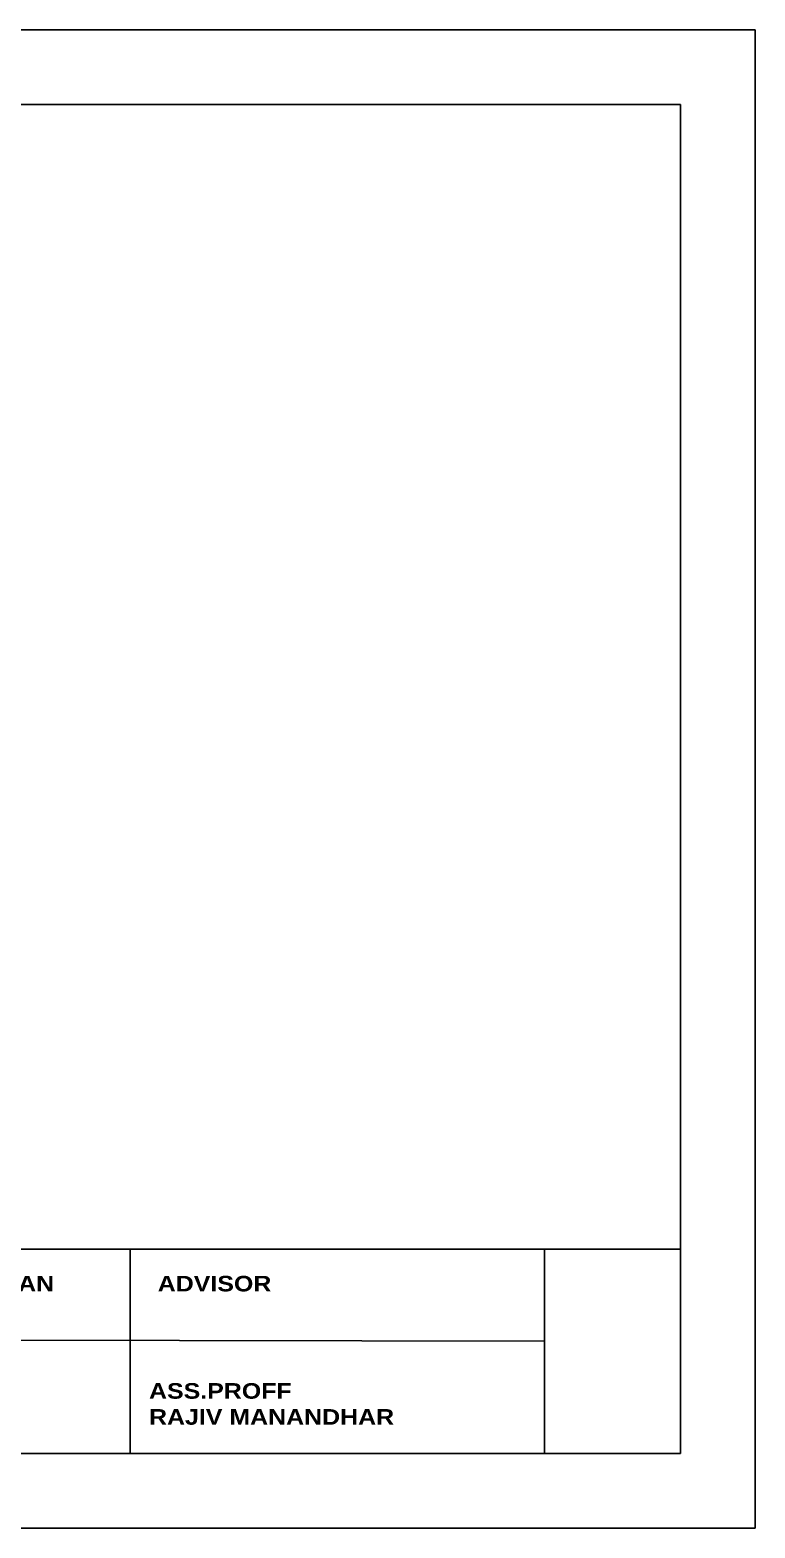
# Model space of a CAD drawing. Header units: inches. Extents: x -301229 to 1083107, y -854236 to 21026.
# Drawn here: x -167699 to -138557, y -403556 to -343324 of the extents above; entities that cross this region are included whole.
import ezdxf

# ---------------------------------------------------------------- set-up
doc = ezdxf.new("R2010")
doc.units = ezdxf.units.IN
doc.header["$MEASUREMENT"] = 0

msp = doc.modelspace()

# ---------------------------------------------------------------- linework, layer by layer
for p, q in [((-220732.86, -392336.56), (-141556.86, -392336.56)), ((-163675.88, -400590.06), (-163675.88, -392371.06)), ((-147019.88, -400590.06), (-147019.88, -392371.06)), ((-180195.27, -395984.52), (-147019.88, -396038.43))]:
    msp.add_line(p, q)
for points in [[(-223732.86, -403555.56), (-138556.86, -403555.56), (-138556.86, -343323.56), (-223732.86, -343323.56)], [(-220732.86, -400555.56), (-141556.86, -400555.56), (-141556.86, -346323.56), (-220732.86, -346323.56)]]:
    msp.add_lwpolyline(points, close=True)

# ---------------------------------------------------------------- texts
at = {"char_height": 626.5465, "attachment_point": 1}
for s, width, insert in [('{\\fArial Black|b0|i0|c0|p34; \\P TYPICAL BASEMENT PLAN}', 16587.6939, (-180195.27, -392371.52)), ('   \\P{\\fArial Black|b0|i0|c0|p34;    ADVISOR\\P}     ', 16656, (-163675.88, -392371.06)), ('  {\\fArial Black|b0|i0|c0|p34;  \\P  ASS.PROFF\\P  RAJIV MANANDHAR}', 16587.6939, (-163470.63, -396684.74))]:
    msp.add_mtext_dynamic_manual_height_columns(s, width=width, gutter_width=3132.73, heights=[0], dxfattribs=dict(at, insert=insert))

doc.saveas('drawing.dxf')
